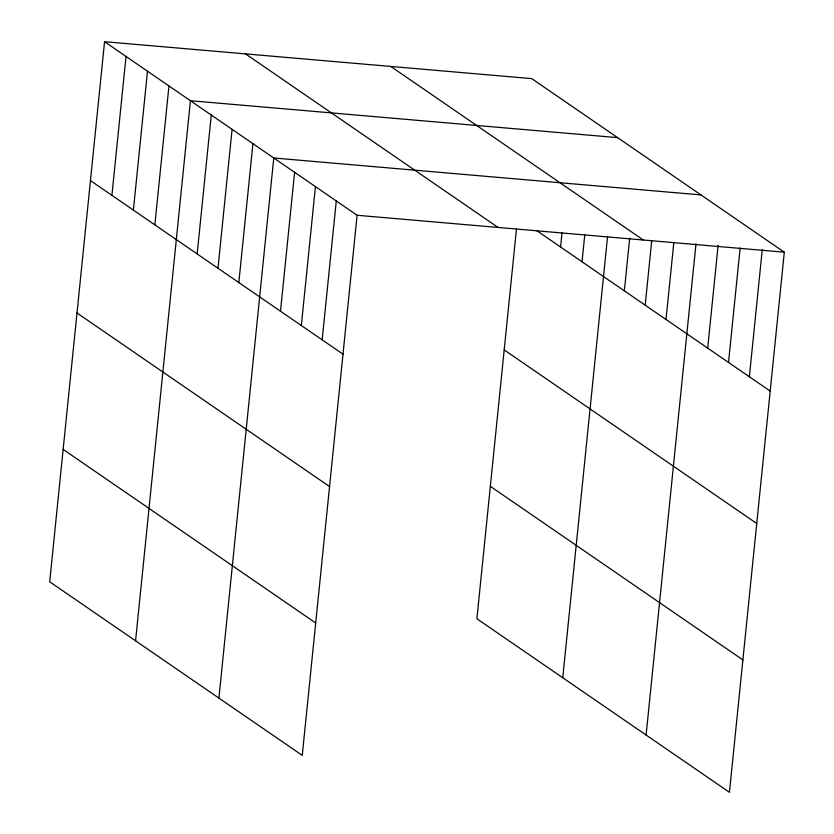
<?xml version="1.0" encoding="UTF-8"?>
<svg xmlns="http://www.w3.org/2000/svg" width="834" height="834" viewBox="0 0 834 834"><rect width="100%" height="100%" fill="white"/><g stroke="black" fill="none" stroke-linecap="round" stroke-linejoin="round"><path stroke-width="1.25" d="M104.563 41.7L49.696 581.798L302.252 755.375L357.108 215.266L104.563 41.7L531.748 78.625L784.304 252.202L729.437 792.3L476.892 618.734L516.465 229.089M111.923 195.344L126.028 56.451M133.388 210.095L147.493 71.203M154.853 224.846L168.958 85.965M135.567 640.814L190.423 100.716L617.619 137.641M197.158 253.922L211.263 115.029M217.987 268.246L232.102 129.353M238.826 282.559L252.931 143.677M218.904 698.1L273.771 157.991L700.956 194.916M280.495 311.197L294.611 172.315M301.335 325.521L315.44 186.628M322.174 339.845L336.279 200.952M560.573 247.02L562.012 232.874M582.038 261.772L584.78 234.771M562.752 677.74L607.559 236.668M624.343 290.847L629.701 238.128M645.182 305.171L651.708 240.87M666.012 319.485L673.851 242.329M646.1 735.025L695.994 243.789M707.691 348.132L718.137 245.248M728.52 362.446L740.154 247.99M749.359 376.77L762.286 249.449M357.108 215.266L784.304 252.202M390.781 66.439L643.327 240.015M536.96 230.799L770.199 391.083M245.53 53.887L498.086 227.453M504.195 349.915L756.751 523.491M90.447 180.592L343.003 354.158M490.34 486.326L742.885 659.903M76.999 312.99L329.555 486.556M63.144 449.401L315.7 622.977"/></g></svg>
